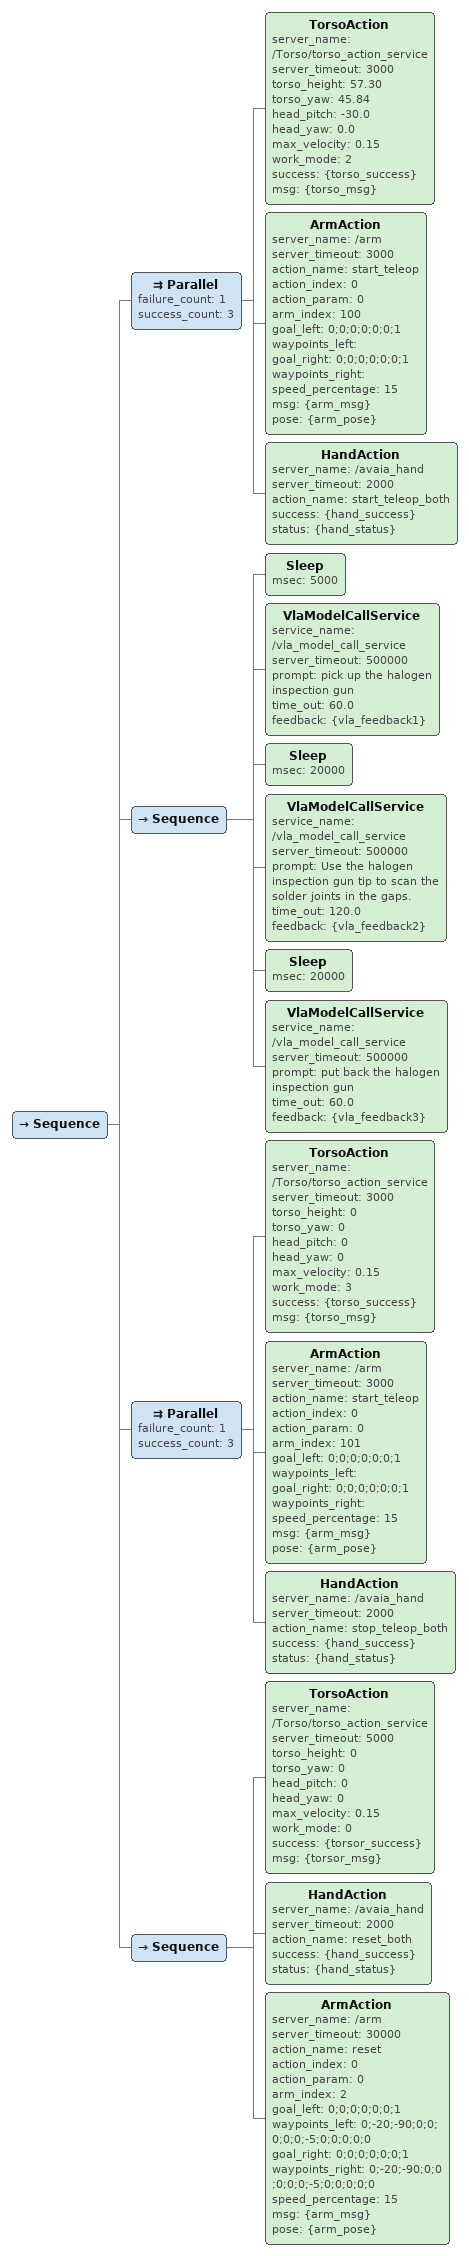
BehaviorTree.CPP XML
<Sequence>
    <!--start teleop-->
    <Parallel failure_count="1" success_count="3">
            <TorsoAction server_name="/Torso/torso_action_service" server_timeout="3000" torso_height="57.30" torso_yaw="45.84" head_pitch="-30.0" head_yaw="0.0" max_velocity="0.15" work_mode="2" success="{torso_success}" msg="{torso_msg}"/>
            <ArmAction server_name="/arm" server_timeout="3000" action_name="start_teleop" action_index="0" action_param="0" arm_index="100" goal_left="0;0;0;0;0;0;1" waypoints_left="" goal_right="0;0;0;0;0;0;1" waypoints_right="" speed_percentage="15" msg="{arm_msg}" pose="{arm_pose}"/>
            <HandAction server_name="/avaia_hand" server_timeout="2000" action_name="start_teleop_both" success="{hand_success}" status="{hand_status}"/>
    </Parallel>
    <!--VLA inference-->
    <Sequence>
            <!-- 添加5秒延时 -->
            <Sleep msec="5000"/>
            <VlaModelCallService service_name="/vla_model_call_service" server_timeout="500000" prompt="pick up the halogen inspection gun" time_out="60.0" feedback="{vla_feedback1}"/>
            <!-- 添加20秒延时 -->
            <Sleep msec="20000"/>
            <VlaModelCallService service_name="/vla_model_call_service" server_timeout="500000" prompt="Use the halogen inspection gun tip to scan the solder joints in the gaps." time_out="120.0" feedback="{vla_feedback2}"/>
            <!-- 添加20秒延时 -->
            <Sleep msec="20000"/>
            <VlaModelCallService service_name="/vla_model_call_service" server_timeout="500000" prompt="put back the halogen inspection gun" time_out="60.0" feedback="{vla_feedback3}"/>
    </Sequence>

    <!--stop teleop-->
    <Parallel failure_count="1" success_count="3">
            <TorsoAction server_name="/Torso/torso_action_service" server_timeout="3000" torso_height="0" torso_yaw="0" head_pitch="0" head_yaw="0" max_velocity="0.15" work_mode="3" success="{torso_success}" msg="{torso_msg}"/>
            <ArmAction server_name="/arm" server_timeout="3000" action_name="start_teleop" action_index="0" action_param="0" arm_index="101" goal_left="0;0;0;0;0;0;1" waypoints_left="" goal_right="0;0;0;0;0;0;1" waypoints_right="" speed_percentage="15" msg="{arm_msg}" pose="{arm_pose}"/>
            <HandAction server_name="/avaia_hand" server_timeout="2000" action_name="stop_teleop_both" success="{hand_success}" status="{hand_status}"/>
    </Parallel>

    <!--reset arm hand torso-->
    <Sequence>
            <TorsoAction server_name="/Torso/torso_action_service" server_timeout="5000" torso_height="0" torso_yaw="0" head_pitch="0" head_yaw="0" max_velocity="0.15" work_mode="0" success="{torsor_success}" msg="{torsor_msg}"/>
            <HandAction server_name="/avaia_hand" server_timeout="2000" action_name="reset_both" success="{hand_success}" status="{hand_status}"/>
            <ArmAction server_name="/arm" server_timeout="30000" action_name="reset" action_index="0" action_param="0" arm_index="2" goal_left="0;0;0;0;0;0;1" waypoints_left="0;-20;-90;0;0;0;0;0;-5;0;0;0;0;0" goal_right="0;0;0;0;0;0;1" waypoints_right="0;-20;-90;0;0;0;0;0;-5;0;0;0;0;0" speed_percentage="15" msg="{arm_msg}" pose="{arm_pose}"/>
    </Sequence>

</Sequence>
